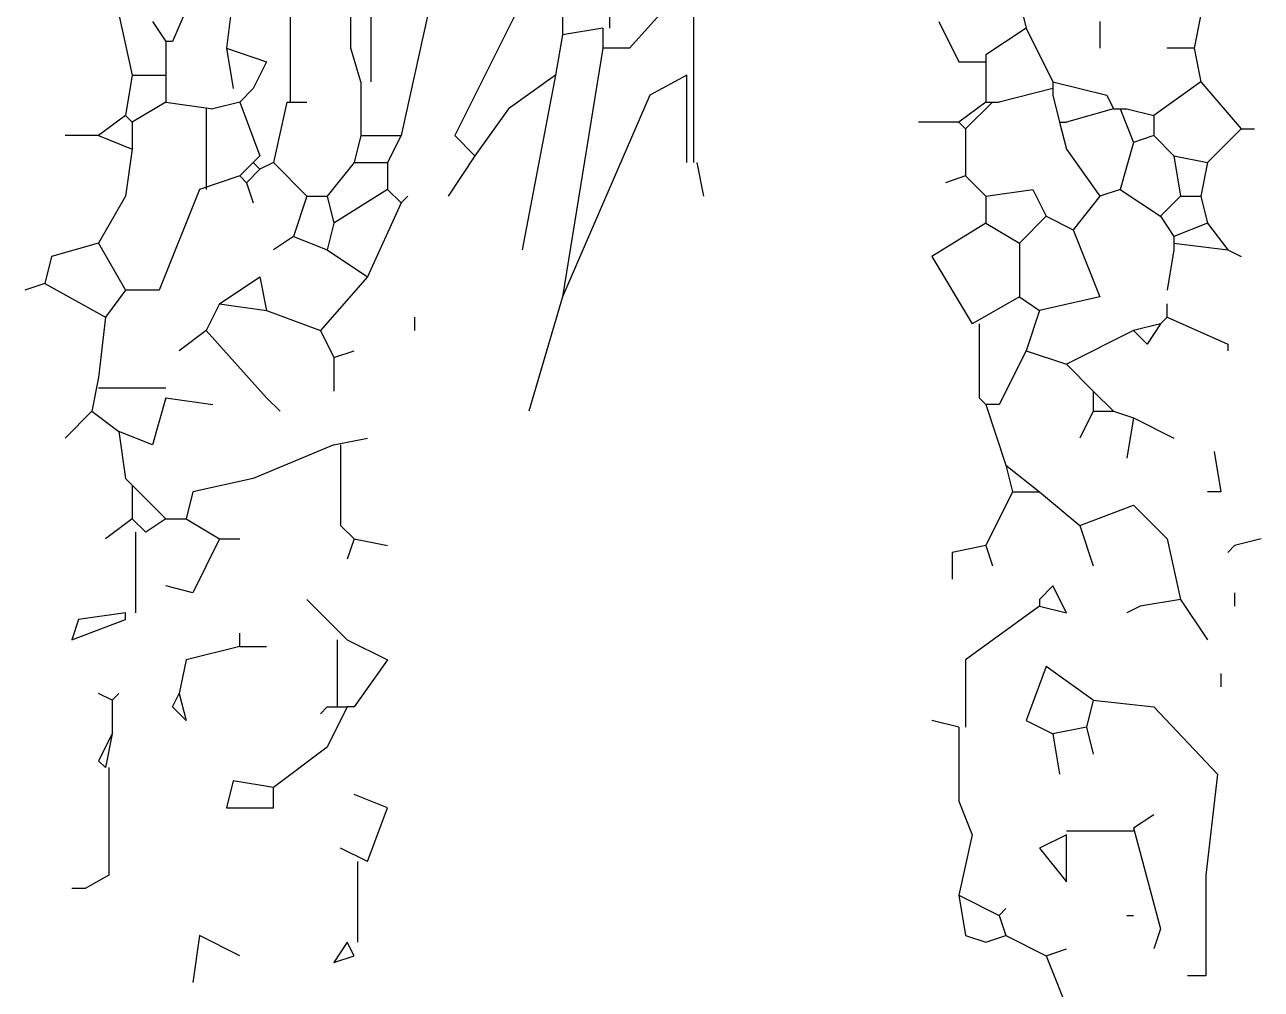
# Model space of a CAD drawing. Header units: millimetres. Extents: x 299 to 406, y 65 to 276.
# Drawn here: x 336.06 to 372.86, y 149.38 to 178.08 of the extents above; entities that cross this region are included whole.
import ezdxf

# ---------------------------------------------------------------- set-up
doc = ezdxf.new("R2010")
doc.units = ezdxf.units.MM
doc.layers.add('Standard', color=7, linetype='Continuous')

msp = doc.modelspace()

# ---------------------------------------------------------------- linework, layer by layer
at = {"layer": 'Standard', "linetype": 'Continuous'}
for p, q in [((355.957, 184.577), (355.957, 173.977)), ((353.457, 182.977), (353.457, 177.977)), ((351.457, 179.977), (348.857, 174.777)), ((345.757, 177.377), (345.757, 179.377)), ((352.057, 179.377), (352.057, 177.777)), ((341.057, 178.977), (340.457, 177.577)), ((342.257, 178.977), (342.057, 177.377)), ((343.957, 178.777), (343.957, 175.777)), ((365.657, 178.777), (365.857, 177.977)), ((338.857, 178.377), (339.257, 176.577)), ((339.857, 178.177), (340.257, 177.577)), ((346.357, 178.377), (346.357, 176.377)), ((348.057, 178.377), (347.257, 174.777)), ((354.957, 178.377), (354.057, 177.377)), ((363.257, 178.177), (363.857, 176.977)), ((368.057, 178.177), (368.057, 177.377)), ((371.057, 178.377), (370.857, 177.377)), ((352.057, 177.777), (351.857, 176.577)), ((353.257, 177.977), (352.057, 177.777)), ((353.257, 177.977), (353.257, 177.377)), ((365.857, 177.977), (364.657, 177.177)), ((365.857, 177.977), (366.657, 176.377)), ((340.257, 177.577), (340.257, 176.577)), ((340.457, 177.577), (340.257, 177.577)), ((342.057, 177.377), (343.257, 176.977)), ((342.057, 177.377), (342.257, 176.177)), ((346.057, 176.377), (345.757, 177.377)), ((353.257, 177.377), (352.057, 169.977)), ((354.057, 177.377), (353.257, 177.377)), ((370.857, 177.377), (370.057, 177.377)), ((370.857, 177.377), (371.057, 176.377)), ((364.657, 177.177), (364.657, 176.977)), ((343.257, 176.977), (342.857, 176.177)), ((363.857, 176.977), (364.657, 176.977)), ((364.657, 176.977), (364.657, 175.777)), ((339.257, 176.577), (339.057, 175.377)), ((339.257, 176.577), (340.257, 176.577)), ((340.257, 176.577), (340.257, 175.777)), ((346.057, 176.377), (346.057, 174.777)), ((351.857, 176.577), (350.457, 175.577)), ((351.857, 176.577), (350.857, 171.377)), ((355.757, 176.577), (354.657, 175.977)), ((355.757, 173.977), (355.757, 176.577)), ((366.657, 176.377), (366.657, 176.177)), ((366.657, 176.377), (368.257, 175.977)), ((371.057, 176.377), (369.657, 175.377)), ((371.057, 176.377), (372.257, 174.977)), ((342.857, 176.177), (342.457, 175.777)), ((354.657, 175.977), (352.057, 169.977)), ((366.657, 176.177), (365.057, 175.777)), ((366.657, 176.177), (366.657, 175.977)), ((366.657, 175.977), (366.857, 175.177)), ((368.257, 175.977), (368.457, 175.577)), ((340.257, 175.777), (339.257, 175.177)), ((340.257, 175.777), (341.657, 175.577)), ((341.457, 175.577), (341.457, 173.177)), ((342.457, 175.777), (341.657, 175.577)), ((342.457, 175.777), (343.057, 174.177)), ((343.857, 175.777), (343.457, 173.977)), ((343.857, 175.777), (344.457, 175.777)), ((350.457, 175.577), (349.457, 174.177)), ((364.657, 175.777), (363.857, 175.177)), ((364.857, 175.777), (364.057, 174.977)), ((364.657, 175.777), (364.857, 175.777)), ((364.857, 175.777), (365.057, 175.777)), ((368.457, 175.577), (367.057, 175.177)), ((368.457, 175.577), (368.657, 175.577)), ((368.657, 175.577), (368.857, 175.577)), ((368.657, 175.577), (369.057, 174.577)), ((368.857, 175.577), (369.657, 175.377)), ((339.057, 175.377), (338.257, 174.777)), ((339.057, 175.377), (339.257, 175.177)), ((339.257, 175.177), (339.257, 174.377)), ((363.857, 175.177), (362.657, 175.177)), ((363.857, 175.177), (364.057, 174.977)), ((366.857, 175.177), (367.057, 174.377)), ((366.857, 175.177), (367.057, 175.177)), ((369.657, 175.377), (369.657, 174.777)), ((364.057, 174.977), (364.057, 173.577)), ((372.257, 174.977), (371.257, 173.977)), ((372.257, 174.977), (372.657, 174.977)), ((338.257, 174.777), (337.257, 174.777)), ((338.257, 174.777), (339.257, 174.377)), ((346.057, 174.777), (345.857, 173.977)), ((346.057, 174.777), (347.257, 174.777)), ((347.257, 174.777), (346.857, 173.977)), ((348.857, 174.777), (349.457, 174.177)), ((369.057, 174.577), (368.657, 173.177)), ((369.657, 174.777), (369.057, 174.577)), ((369.657, 174.777), (370.257, 174.177)), ((339.257, 174.377), (339.057, 172.977)), ((343.057, 174.177), (342.857, 173.977)), ((349.457, 174.177), (348.657, 172.977)), ((367.057, 174.377), (368.057, 172.977)), ((370.257, 174.177), (371.257, 173.977)), ((370.257, 174.177), (370.457, 172.977)), ((342.857, 173.977), (342.457, 173.577)), ((343.057, 173.777), (342.657, 173.377)), ((342.857, 173.977), (343.057, 173.777)), ((343.457, 173.977), (343.057, 173.777)), ((343.457, 173.977), (344.457, 172.977)), ((345.857, 173.977), (345.057, 172.977)), ((345.857, 173.977), (346.857, 173.977)), ((346.857, 173.977), (346.857, 173.177)), ((356.057, 173.977), (356.257, 172.977)), ((371.257, 173.977), (371.057, 172.977)), ((342.457, 173.577), (341.257, 173.177)), ((342.457, 173.577), (342.657, 173.377)), ((342.657, 173.377), (342.857, 172.777)), ((364.057, 173.577), (363.457, 173.377)), ((364.057, 173.577), (364.657, 172.977)), ((339.057, 172.977), (338.257, 171.577)), ((341.257, 173.177), (340.057, 170.177)), ((344.457, 172.977), (344.057, 171.777)), ((344.457, 172.977), (345.057, 172.977)), ((345.057, 172.977), (345.257, 172.177)), ((346.857, 173.177), (345.257, 172.177)), ((346.857, 173.177), (347.257, 172.777)), ((347.257, 172.777), (347.457, 172.977)), ((364.657, 172.977), (366.057, 173.177)), ((364.657, 172.977), (364.657, 172.177)), ((366.057, 173.177), (366.457, 172.377)), ((368.057, 172.977), (367.257, 171.977)), ((368.657, 173.177), (368.057, 172.977)), ((368.657, 173.177), (369.857, 172.377)), ((370.457, 172.977), (369.857, 172.377)), ((370.457, 172.977), (371.057, 172.977)), ((371.057, 172.977), (371.257, 172.177)), ((347.257, 172.777), (346.257, 170.577)), ((366.457, 172.377), (365.657, 171.577)), ((366.457, 172.377), (367.257, 171.977)), ((369.857, 172.377), (370.257, 171.777)), ((345.257, 172.177), (345.057, 171.377)), ((364.657, 172.177), (363.057, 171.177)), ((364.657, 172.177), (365.657, 171.577)), ((367.257, 171.977), (368.057, 169.977)), ((371.257, 172.177), (370.257, 171.777)), ((371.257, 172.177), (371.857, 171.377)), ((338.257, 171.577), (336.857, 171.177)), ((338.257, 171.577), (339.057, 170.177)), ((344.057, 171.777), (343.457, 171.377)), ((344.057, 171.777), (345.057, 171.377)), ((365.657, 171.577), (365.657, 169.977)), ((370.257, 171.777), (370.257, 171.577)), ((370.257, 171.577), (370.257, 171.377)), ((370.257, 171.577), (371.857, 171.377)), ((336.857, 171.177), (336.657, 170.377)), ((345.057, 171.377), (346.257, 170.577)), ((363.057, 171.177), (364.257, 169.177)), ((370.257, 171.377), (370.057, 170.177)), ((371.857, 171.377), (372.257, 171.177)), ((341.857, 169.777), (343.057, 170.577)), ((343.057, 170.577), (343.257, 169.577)), ((346.257, 170.577), (344.857, 168.977)), ((336.657, 170.377), (336.057, 170.177)), ((336.657, 170.377), (338.457, 169.377)), ((339.057, 170.177), (338.457, 169.377)), ((340.057, 170.177), (339.057, 170.177)), ((341.857, 169.777), (341.457, 168.977)), ((341.857, 169.777), (343.257, 169.577)), ((352.057, 169.977), (351.057, 166.577)), ((365.657, 169.977), (364.257, 169.177)), ((365.657, 169.977), (366.257, 169.577)), ((368.057, 169.977), (366.257, 169.577)), ((370.057, 169.377), (370.057, 169.777)), ((338.457, 169.377), (338.257, 167.577)), ((343.257, 169.577), (344.857, 168.977)), ((347.657, 169.377), (347.657, 168.977)), ((366.257, 169.577), (365.857, 168.377)), ((370.057, 169.377), (369.857, 169.177)), ((370.057, 169.377), (371.857, 168.577)), ((341.457, 168.977), (340.657, 168.377)), ((341.457, 168.977), (343.257, 166.977)), ((344.857, 168.977), (345.257, 168.177)), ((364.457, 169.177), (364.457, 166.977)), ((369.057, 168.977), (367.057, 167.977)), ((369.857, 169.177), (369.057, 168.977)), ((369.457, 168.577), (369.057, 168.977)), ((369.857, 169.177), (369.457, 168.577)), ((371.857, 168.577), (371.857, 168.377)), ((345.257, 168.177), (345.857, 168.377)), ((345.257, 168.177), (345.257, 167.177)), ((365.857, 168.377), (365.057, 166.777)), ((365.857, 168.377), (367.057, 167.977)), ((367.057, 167.977), (367.857, 167.177)), ((338.257, 167.577), (338.057, 166.577)), ((338.257, 167.277), (340.257, 167.277)), ((367.857, 167.177), (368.457, 166.577)), ((367.857, 167.177), (367.857, 166.577)), ((340.257, 166.977), (339.857, 165.577)), ((340.257, 166.977), (341.657, 166.777)), ((343.257, 166.977), (343.657, 166.577)), ((364.457, 166.977), (364.657, 166.777)), ((364.657, 166.777), (365.257, 164.977)), ((365.057, 166.777), (364.657, 166.777)), ((338.057, 166.577), (337.257, 165.777)), ((338.057, 166.577), (338.857, 165.977)), ((367.857, 166.577), (367.457, 165.777)), ((367.857, 166.577), (368.457, 166.577)), ((368.457, 166.577), (369.057, 166.377)), ((369.057, 166.377), (368.857, 165.177)), ((369.057, 166.377), (370.257, 165.777)), ((339.857, 165.577), (338.857, 165.977)), ((338.857, 165.977), (339.057, 164.577)), ((345.257, 165.577), (346.257, 165.777)), ((345.257, 165.577), (342.857, 164.577)), ((345.457, 165.577), (345.457, 163.177)), ((371.457, 165.377), (371.657, 164.177)), ((365.257, 164.977), (365.457, 164.177)), ((365.257, 164.977), (366.257, 164.177)), ((339.057, 164.577), (339.257, 164.377)), ((342.857, 164.577), (341.057, 164.177)), ((339.257, 164.377), (339.257, 163.377)), ((339.257, 164.377), (340.257, 163.377)), ((341.057, 164.177), (340.857, 163.377)), ((365.457, 164.177), (364.657, 162.577)), ((365.457, 164.177), (366.257, 164.177)), ((366.257, 164.177), (367.457, 163.177)), ((371.657, 164.177), (371.257, 164.177)), ((367.457, 163.177), (369.057, 163.777)), ((369.057, 163.777), (370.057, 162.777)), ((339.257, 163.377), (338.457, 162.777)), ((339.257, 163.377), (339.657, 162.977)), ((340.257, 163.377), (339.657, 162.977)), ((340.257, 163.377), (340.857, 163.377)), ((340.857, 163.377), (341.857, 162.777)), ((345.457, 163.177), (345.857, 162.777)), ((367.457, 163.177), (367.857, 161.977)), ((339.357, 162.977), (339.357, 160.577)), ((341.857, 162.777), (341.057, 161.177)), ((341.857, 162.777), (342.457, 162.777)), ((345.857, 162.777), (345.657, 162.177)), ((345.857, 162.777), (346.857, 162.577)), ((370.057, 162.777), (370.457, 160.977)), ((372.857, 162.777), (372.057, 162.577)), ((364.657, 162.577), (363.657, 162.377)), ((363.657, 162.377), (363.657, 161.577)), ((364.657, 162.577), (364.857, 161.977)), ((372.057, 162.577), (371.857, 162.377)), ((341.057, 161.177), (340.257, 161.377)), ((366.657, 161.377), (366.257, 160.977)), ((367.057, 160.577), (366.657, 161.377)), ((345.657, 159.777), (344.457, 160.977)), ((366.257, 160.977), (366.257, 160.777)), ((370.457, 160.977), (369.257, 160.777)), ((370.457, 160.977), (371.257, 159.777)), ((372.057, 161.177), (372.057, 160.777)), ((339.057, 160.577), (337.657, 160.377)), ((339.057, 160.377), (339.057, 160.577)), ((366.257, 160.777), (364.057, 159.177)), ((366.257, 160.777), (367.057, 160.577)), ((369.257, 160.777), (368.857, 160.577)), ((337.657, 160.377), (337.457, 159.777)), ((337.457, 159.777), (339.057, 160.377)), ((342.457, 159.577), (342.457, 159.977)), ((345.357, 159.777), (345.357, 157.777)), ((345.657, 159.777), (346.857, 159.177)), ((342.457, 159.577), (340.857, 159.177)), ((342.457, 159.577), (343.257, 159.577)), ((340.857, 159.177), (340.657, 158.177)), ((346.857, 159.177), (345.857, 157.777)), ((364.057, 159.177), (364.057, 157.177)), ((366.457, 158.977), (365.857, 157.377)), ((367.857, 157.977), (366.457, 158.977)), ((371.657, 158.777), (371.657, 158.377)), ((338.657, 157.977), (338.257, 158.177)), ((338.657, 157.977), (338.857, 158.177)), ((338.657, 157.977), (338.657, 156.977)), ((340.457, 157.777), (340.657, 158.177)), ((340.657, 158.177), (340.857, 157.377)), ((367.857, 157.977), (367.657, 157.177)), ((367.857, 157.977), (369.657, 157.777)), ((340.857, 157.377), (340.457, 157.777)), ((345.057, 157.777), (344.857, 157.577)), ((345.657, 157.777), (345.057, 156.577)), ((345.057, 157.777), (345.657, 157.777)), ((345.857, 157.777), (345.657, 157.777)), ((369.657, 157.777), (371.557, 155.777)), ((363.857, 157.177), (363.057, 157.377)), ((363.857, 157.177), (363.857, 154.977)), ((365.857, 157.377), (366.657, 156.977)), ((367.657, 157.177), (366.657, 156.977)), ((367.657, 157.177), (367.857, 156.377)), ((338.657, 156.977), (338.257, 156.177)), ((338.657, 156.977), (338.457, 155.977)), ((366.657, 156.977), (366.857, 155.777)), ((345.057, 156.577), (343.457, 155.377)), ((338.257, 156.177), (338.457, 155.977)), ((338.557, 155.977), (338.557, 152.777)), ((371.557, 155.777), (371.207, 152.777)), ((342.257, 155.577), (342.057, 154.777)), ((343.457, 155.377), (342.257, 155.577)), ((343.457, 154.777), (343.457, 155.377)), ((346.857, 154.777), (345.857, 155.177)), ((363.857, 154.977), (364.257, 153.977)), ((342.057, 154.777), (343.457, 154.777)), ((346.257, 153.177), (346.857, 154.777)), ((369.057, 154.177), (369.657, 154.577)), ((364.257, 153.977), (363.857, 152.177)), ((367.057, 153.977), (366.257, 153.577)), ((369.057, 154.077), (367.057, 154.077)), ((367.057, 152.577), (367.057, 153.977)), ((369.057, 154.177), (369.857, 151.177)), ((346.257, 153.177), (345.457, 153.577)), ((366.257, 153.577), (367.057, 152.577)), ((345.957, 153.177), (345.957, 150.777)), ((338.557, 152.777), (337.857, 152.377)), ((371.207, 152.777), (371.207, 149.777)), ((337.857, 152.377), (337.457, 152.377)), ((363.857, 152.177), (365.057, 151.577)), ((363.857, 152.177), (364.057, 150.977)), ((365.057, 151.577), (365.257, 151.777)), ((365.057, 151.577), (365.257, 150.977)), ((368.857, 151.577), (369.057, 151.577)), ((341.257, 150.977), (341.057, 149.577)), ((342.457, 150.377), (341.257, 150.977)), ((364.057, 150.977), (364.657, 150.777)), ((364.657, 150.777), (365.257, 150.977)), ((365.257, 150.977), (366.457, 150.377)), ((369.857, 151.177), (369.657, 150.577)), ((345.657, 150.777), (345.257, 150.177)), ((345.857, 150.377), (345.657, 150.777)), ((366.457, 150.377), (367.057, 150.577)), ((345.257, 150.177), (345.857, 150.377)), ((366.457, 150.377), (367.257, 148.377)), ((371.207, 149.777), (370.657, 149.777))]:
    msp.add_line(p, q, dxfattribs=at)

doc.saveas('drawing.dxf')
